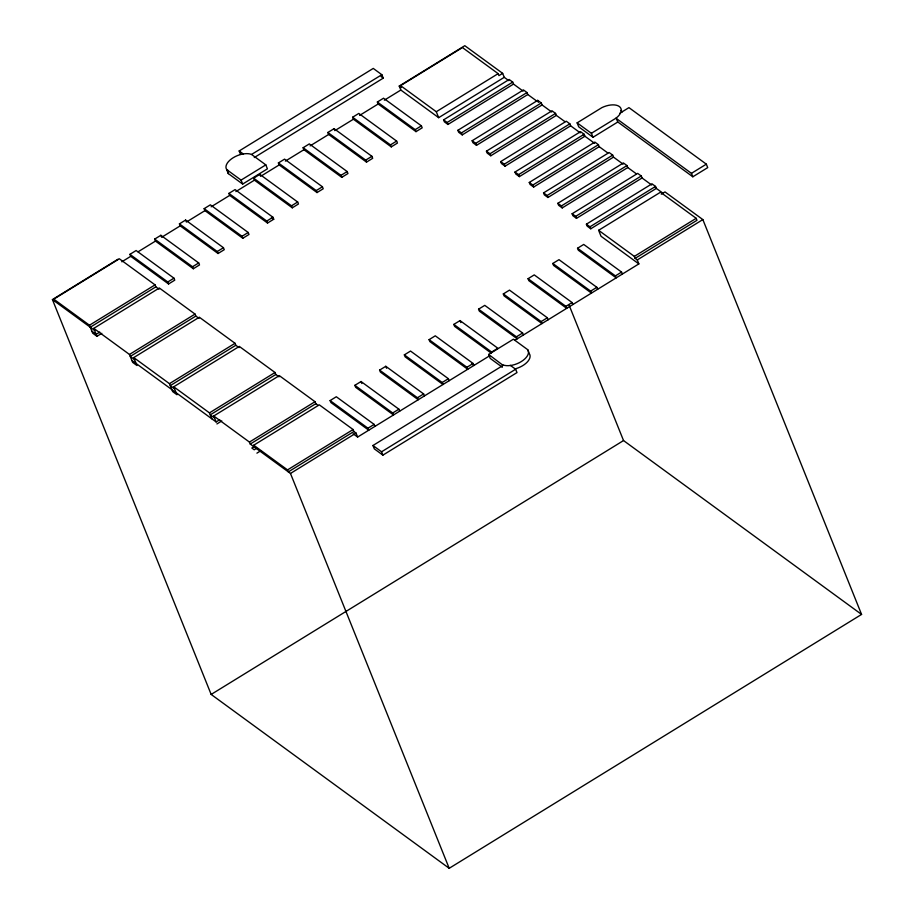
<?xml version="1.0" encoding="UTF-8"?>
<svg xmlns="http://www.w3.org/2000/svg" width="914" height="914" viewBox="0 0 914 914"><rect width="100%" height="100%" fill="white"/><g stroke="black" fill="none" stroke-linecap="round" stroke-linejoin="round"><path stroke-width="1.37" d="M240.553 154.409L239.171 150.97L373.255 68.424L381.858 74.708L383.24 78.147L254.286 157.539M381.858 74.708L251.533 154.443A15.321 8.02 -21.9 0 0 233.219 157.711A15.321 8.02 -21.9 0 0 226.798 169.673L228.386 173.637L242.667 184.068L267.414 168.839L265.814 164.874L251.533 154.443M226.798 169.673L241.079 180.104L265.814 164.874M661.279 194.214L664.992 191.929L702.843 219.577L861.571 614.425L449.197 868.3L211.157 694.434L52.429 299.575L117.997 259.222M504.254 77.324L438.674 117.678L400.835 90.04L399.235 86.065L464.803 45.7L502.654 73.349L504.254 77.324L508.812 80.649M54.577 301.14L53.777 299.152L119.346 258.788L155.049 284.871L155.848 286.859L159.059 289.201M399.235 86.065L401.383 87.63L400.583 85.642L462.438 47.562L498.141 73.646L498.941 75.634L502.654 73.349M129.925 254.343L136.117 250.527L173.957 278.176L174.757 280.164L168.576 283.968L130.725 256.32L129.925 254.343L167.776 281.98L168.576 283.968M154.672 239.102L160.853 235.298L198.704 262.946L199.503 264.923L193.322 268.739L155.471 241.09L154.672 239.102L192.523 266.751L193.322 268.739M179.418 223.873L185.599 220.068L223.45 247.717L224.25 249.693L218.058 253.509L180.207 225.861L179.418 223.873L217.258 251.521L218.058 253.509M204.153 208.643L210.346 204.839L248.185 232.476L248.985 234.464L242.804 238.268L204.953 210.631L204.153 208.643L242.004 236.292L242.804 238.268M228.9 193.414L235.081 189.598L272.932 217.246L273.732 219.234L267.539 223.039L229.7 195.39L228.9 193.414L266.751 221.051L267.539 223.039M253.646 178.173L259.827 174.368L297.678 202.017L298.467 203.993L292.286 207.809L254.435 180.161L253.646 178.173L291.486 205.821L292.286 207.809M278.382 162.943L284.574 159.139L322.413 186.776L323.213 188.764L317.032 192.568L279.181 164.931L278.382 162.943L316.233 190.592L317.032 192.568M303.128 147.714L309.309 143.909L347.16 171.546L347.96 173.534L341.767 177.339L303.928 149.702L303.128 147.714L340.979 175.362L341.767 177.339M327.863 132.484L334.056 128.668L371.907 156.317L372.695 158.305L366.514 162.109L328.663 134.461L327.863 132.484L365.714 160.121L366.514 162.109M352.61 117.243L358.791 113.439L396.642 141.087L397.441 143.064L391.261 146.88L353.41 119.231L352.61 117.243L390.461 144.892L391.261 146.88M377.356 102.014L383.537 98.209L421.388 125.846L422.188 127.834L415.996 131.639L378.156 104.002L377.356 102.014L415.196 129.662L415.996 131.639M121.825 261.815L130.725 256.32M138.071 251.807L155.471 241.09M180.207 225.861L161.652 237.286L160.853 235.298M204.953 210.631L186.399 222.056L185.599 220.068M211.134 206.815L229.7 195.39M235.881 191.586L254.435 180.161M261.781 175.637L279.181 164.931M285.362 161.115L303.928 149.702M310.109 145.886L328.663 134.461M336.009 129.937L353.41 119.231M359.59 115.427L378.156 104.002M384.337 100.186L400.835 90.04M53.777 299.152L89.481 325.235L155.049 284.871M400.583 85.642L436.286 111.725L498.141 73.646M90.28 327.223L155.848 286.859M167.776 281.98L173.957 278.176M192.523 266.751L198.704 262.946M217.258 251.521L223.45 247.717M242.004 236.292L248.185 232.476M266.751 221.051L272.932 217.246M291.486 205.821L297.678 202.017M316.233 190.592L322.413 186.776M340.979 175.362L347.16 171.546M365.714 160.121L371.907 156.317M390.461 144.892L396.642 141.087M415.196 129.662L421.388 125.846M101.808 333.313L96.953 336.306L93.765 328.366L159.333 288.001L195.036 314.085L195.836 316.061L199.046 318.415M513.519 84.088L447.951 124.453L444.387 121.848L443.587 119.871L509.155 79.495L512.72 82.111L513.519 84.088L523.162 91.137M99.797 332.079L96.164 334.33L91.88 331.199M443.587 119.871L447.152 122.476L512.72 82.111M527.801 94.519L462.233 134.895L458.668 132.279L457.868 130.302L523.436 89.926L527.001 92.543L527.801 94.519L537.443 101.568M457.868 130.302L461.433 132.907L527.001 92.543M542.082 104.95L476.514 145.326L472.949 142.71L472.15 140.733L537.718 100.369L541.282 102.974L542.082 104.95L551.725 111.999M93.765 328.366L129.468 354.449L195.036 314.085M472.15 140.733L475.714 143.338L541.282 102.974M195.836 316.061L130.268 356.426L134.552 359.556M129.468 354.449L132.667 362.39L136.951 365.52L133.752 357.58L199.321 317.215L235.024 343.287L235.823 345.275L239.034 347.617M556.363 115.393L490.795 155.757L487.231 153.141L486.431 151.164L551.999 110.8L555.563 113.405L556.363 115.393L564.932 121.642M486.431 151.164L489.995 153.769L555.563 113.405M570.644 125.824L505.076 166.188L501.512 163.583L500.712 161.595L566.28 121.231L569.845 123.836L570.644 125.824L580.287 132.861M500.712 161.595L504.288 164.2L569.845 123.836M577.122 122.864L601.869 107.635A15.321 8.02 -21.9 0 1 619.315 106.504A15.321 8.02 -21.9 0 1 616.15 118.066L617.75 122.03L593.003 137.271L578.722 126.84L577.122 122.864L591.404 133.295L593.003 137.271M133.752 357.58L169.456 383.652L235.024 343.287M514.993 172.026L580.561 131.662L584.137 134.267L584.926 136.255L519.358 176.619L515.793 174.014L514.993 172.026L518.569 174.631L519.358 176.619M235.823 345.275L170.255 385.639L174.54 388.77M169.456 383.652L172.655 391.592L176.939 394.722L173.74 386.782L239.308 346.417L275.023 372.501L275.811 374.477L279.033 376.831M518.569 174.631L584.137 134.267M619.772 113.279L628.946 107.635L706.339 164.166L707.722 167.616L692.823 176.779L617.693 121.905M591.404 133.295L616.15 118.066M599.207 146.686L533.65 187.05L530.074 184.445L529.275 182.457L594.843 142.093L598.419 144.698L599.207 146.686L607.776 152.946M529.275 182.457L532.851 185.062L598.419 144.698M613.5 157.117L547.932 197.481L544.356 194.876L543.556 192.888L609.124 152.524L612.7 155.129L613.5 157.117L623.131 164.154M543.556 192.888L547.132 195.493L612.7 155.129M173.74 386.782L209.455 412.865L275.023 372.501M275.811 374.477L210.243 414.853L214.527 417.984M627.781 167.548L562.213 207.912L558.637 205.307L557.837 203.319L623.405 162.955L626.981 165.56L627.781 167.548L636.35 173.809M219.771 419.709L216.127 421.948L213.739 415.996L279.307 375.631L315.01 401.703L315.81 403.691L318.186 405.428M557.837 203.319L561.413 205.924L626.981 165.56M216.926 423.936L221.782 420.943M642.062 177.979L576.494 218.343L572.918 215.738L572.118 213.75L637.686 173.386L641.262 175.991L642.062 177.979L651.693 185.016M572.118 213.75L575.694 216.355L641.262 175.991M586.4 224.181L651.968 183.817L655.544 186.422L656.343 188.41L590.775 228.774L587.199 226.169L586.4 224.181L589.976 226.798L590.775 228.774M589.976 226.798L655.544 186.422M213.739 415.996L249.442 442.079L315.01 401.703M249.442 442.079L250.242 444.055L315.81 403.691M598.624 230.305L660.479 192.226L696.194 218.309L696.982 220.297L635.127 258.376L634.339 256.388L598.624 230.305L601.024 236.258L638.863 263.906L514.902 340.225M616.31 118.466L691.441 173.34L706.339 164.166M254.526 447.186L253.738 445.209L319.294 404.845L353.09 429.534L353.889 431.522L356.037 433.087L357.625 437.052L489.001 356.174M254.263 446.535L251.83 448.031L254.218 449.768L256.64 448.283M330.114 400.572L367.965 428.209L368.765 430.197L330.914 402.548L330.114 400.572L336.306 396.756L374.157 424.404L374.946 426.392M354.861 385.331L392.712 412.979L393.511 414.967L355.66 387.319L354.861 385.331L361.053 381.526L398.892 409.175L399.692 411.151M379.607 370.101L417.447 397.75L418.246 399.726L380.407 372.089L379.607 370.101L385.788 366.297L423.639 393.934L424.439 395.922M404.342 354.872L442.193 382.509L442.993 384.497L405.142 356.848L404.342 354.872L410.535 351.056L448.374 378.704L449.174 380.692M429.089 339.642L466.94 367.279L467.74 369.267L429.888 341.619L429.089 339.642L435.27 335.826L473.121 363.475L473.92 365.463L471.624 363.783M453.835 324.401L460.016 320.597L497.867 348.245L491.675 352.05L453.835 324.401L454.624 326.389L491.332 353.192M478.57 309.172L516.421 336.82L517.221 338.797L479.37 311.16L478.57 309.172L484.763 305.367L522.602 333.004L523.402 334.992M503.317 293.942L541.168 321.579L541.956 323.567L504.117 295.919L503.317 293.942L509.498 290.126L547.349 317.775L548.149 319.763M528.063 278.701L565.903 306.35L566.703 308.338L528.852 280.689L528.063 278.701L534.244 274.897L572.095 302.545L572.884 304.522M552.799 263.472L590.65 291.12L591.449 293.097L553.598 265.46L552.799 263.472L558.991 259.667L596.831 287.304L597.63 289.292M577.545 248.242L615.396 275.891L616.185 277.867L578.345 250.23L577.545 248.242L583.726 244.438L621.577 272.075L622.377 274.063M256.914 453.15L260.559 450.899M253.738 445.209L287.533 469.899L353.09 429.534M634.339 256.388L696.194 218.309M353.889 431.522L288.333 471.875L250.242 444.055M287.533 469.899L288.333 471.875L290.469 473.452L356.037 433.087M635.127 258.376L637.275 259.942L702.843 219.577M367.965 428.209L374.157 424.404M392.712 412.979L398.892 409.175M417.447 397.75L423.639 393.934M442.193 382.509L448.374 378.704M466.94 367.279L473.121 363.475M516.421 336.82L522.602 333.004M541.168 321.579L547.349 317.775M565.903 306.35L572.095 302.545M590.65 291.12L596.831 287.304M615.396 275.891L621.577 272.075M502.323 367.245L490.235 358.414L488.636 354.449L513.382 339.22L527.664 349.651L529.263 353.615A15.321 8.02 -21.9 0 1 516.456 368.479M510.263 365.314L515.645 369.233L516.993 372.581L382.897 455.138L374.306 448.854L372.958 445.506L503.111 365.372L488.636 354.449M372.958 445.506L381.561 451.79L515.645 369.233M211.157 694.434L623.531 440.559L861.571 614.425M583.143 134.952L594.568 143.292M654.55 187.107L662.799 193.128M381.092 76.57L383.24 78.147M239.171 150.97L243.467 154.112M271.435 217.555L273.732 219.234M353.135 433.773L357.625 437.052M52.429 299.575L94.565 330.354M131.867 360.402L216.127 421.948M96.953 336.306L92.668 333.176L89.481 325.235M691.441 173.34L692.823 176.779M637.275 259.942L638.863 263.906M537.718 100.369L538.517 102.345M575.694 216.355L576.494 218.343M561.413 205.924L562.213 207.912M547.132 195.493L547.932 197.481M532.851 185.062L533.65 187.05M569.205 305.402L623.531 440.559M504.288 164.2L505.076 166.188M489.995 153.769L490.795 155.757M475.714 143.338L476.514 145.326M461.433 132.907L462.233 134.895M447.152 122.476L447.951 124.453M436.286 111.725L438.674 117.678M460.016 320.597L460.816 322.585M334.056 128.668L334.855 130.656M385.788 366.297L386.588 368.273M361.053 381.526L361.841 383.514M381.561 451.79L382.897 455.138M259.827 174.368L260.627 176.356M241.079 180.104L242.667 184.068M290.469 473.452L449.197 868.3M209.455 412.865L211.842 418.818M228.386 173.637A15.321 8.02 -21.9 0 1 227.655 169.981M620.914 110.468A15.321 8.02 -21.9 0 1 622.24 111.896M527.664 349.651A15.321 8.02 -21.9 0 1 521.243 361.613A15.321 8.02 -21.9 0 1 502.917 364.88"/></g></svg>
